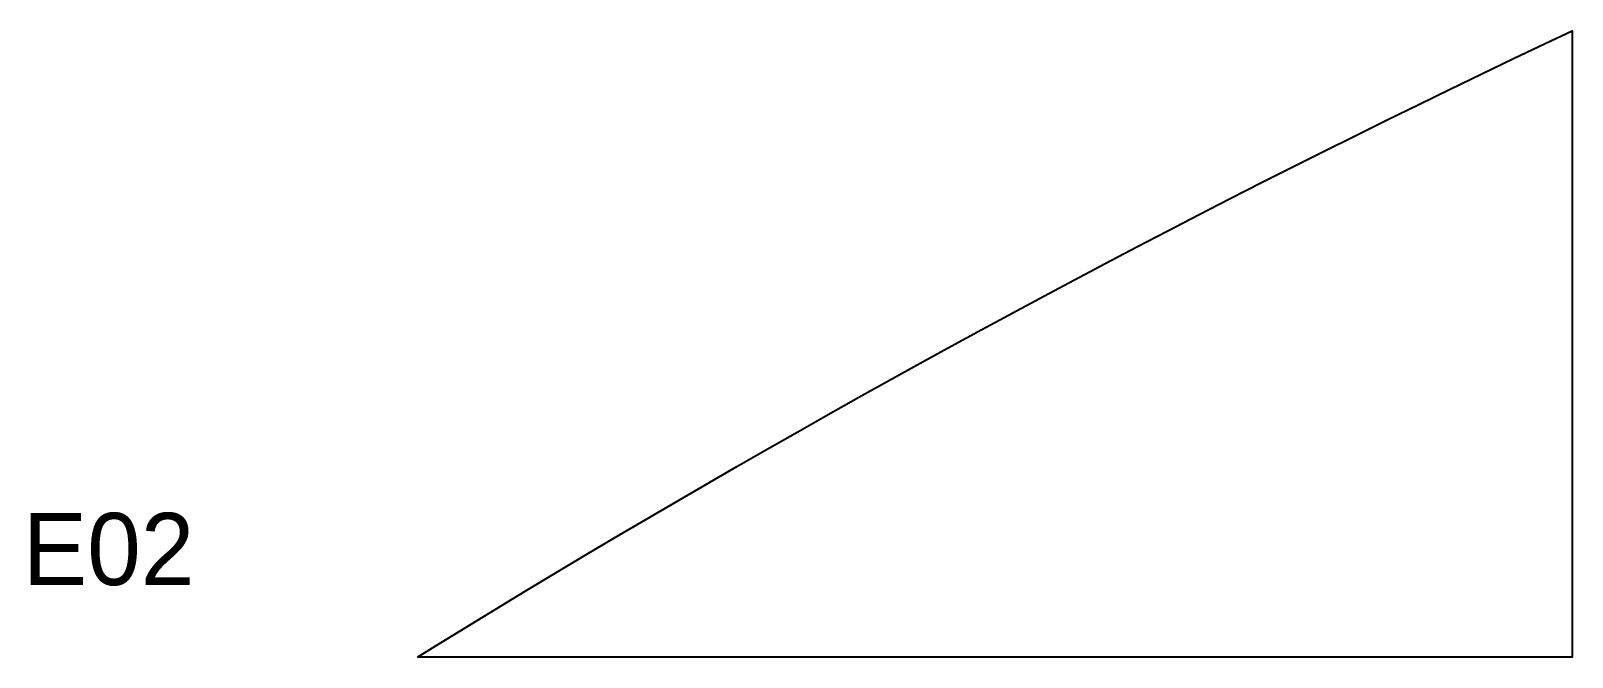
# Model space of a CAD drawing. Header units: millimetres. Extents: x 44 to 900, y 0 to 347.
import ezdxf

# ---------------------------------------------------------------- set-up
doc = ezdxf.new("R2010")
doc.units = ezdxf.units.MM
doc.layers.add('CUT', color=1, linetype='Continuous')
doc.layers.add('ID', color=3, linetype='Continuous')

msp = doc.modelspace()

# ---------------------------------------------------------------- linework, layer by layer
at = {"layer": 'CUT'}
msp.add_lwpolyline([(258.98, 0), (268.86, 6.11), (285.46, 16.3), (302.09, 26.44), (318.75, 36.54), (335.45, 46.58), (352.17, 56.57), (368.93, 66.51), (385.71, 76.39), (402.53, 86.23), (419.38, 96.01), (436.25, 105.74), (453.16, 115.42), (470.1, 125.05), (487.06, 134.63), (504.06, 144.15), (521.08, 153.63), (538.13, 163.05), (555.21, 172.41), (572.32, 181.73), (589.46, 190.99), (606.63, 200.2), (623.83, 209.36), (641.05, 218.46), (658.3, 227.51), (675.58, 236.51), (692.89, 245.46), (710.22, 254.35), (727.58, 263.19), (744.97, 271.97), (762.38, 280.71), (779.82, 289.39), (797.29, 298.01), (814.79, 306.58), (832.31, 315.1), (849.85, 323.57), (867.43, 331.98), (885.03, 340.33), (900, 347.39), (900, 0), (258.98, 0)], close=True, dxfattribs=at)

# ---------------------------------------------------------------- texts
at = {"layer": 'ID'}
msp.add_text('E02', height=40, dxfattribs=at).set_placement((40, 40))

doc.saveas('drawing.dxf')
